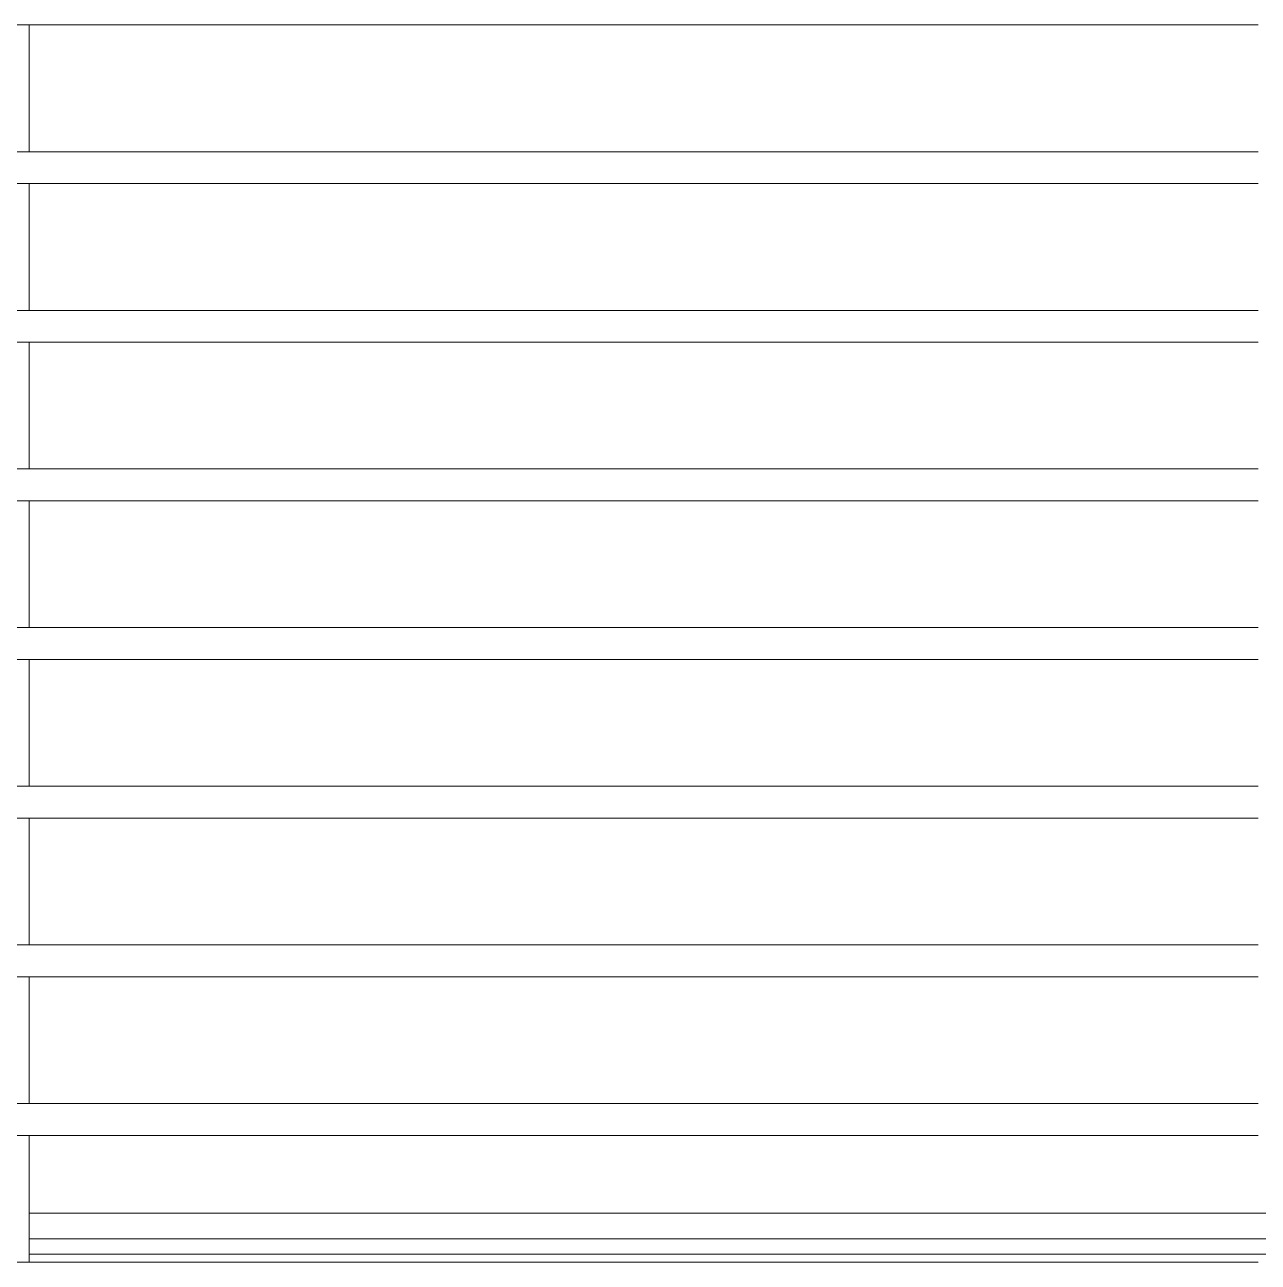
# Model space of a CAD drawing. Header units: metres. Extents: x -101133.8 to -101066.7, y -24899.3 to -24824.7.
# Drawn here: x -101109.8256 to -101109.7478, y -24853.5724 to -24853.4944 of the extents above; entities that cross this region are included whole.
import ezdxf

# ---------------------------------------------------------------- set-up
doc = ezdxf.new("R2010")
doc.units = ezdxf.units.M
doc.header["$LTSCALE"] = 0.2
doc.layers.add('CMT-CVC-MATERIEL', color=30, linetype='Continuous')

# ---------------------------------------------------------------- blocks, each defined once
blk = doc.blocks.new('Cassette 600x600')
at = {"linetype": 'Continuous', "lineweight": 13}
for p, q in [((-20143.73, 177.005), (-20417.73, 177.005)), ((-20221.23, 169.005), (-20221.23, 177.005)), ((-20143.73, 169.005), (-20417.73, 169.005)), ((-20143.73, 167.005), (-20417.73, 167.005)), ((-20221.23, 159.005), (-20221.23, 167.005)), ((-20143.73, 159.005), (-20417.73, 159.005)), ((-20143.73, 157.005), (-20417.73, 157.005)), ((-20221.23, 149.005), (-20221.23, 157.005)), ((-20143.73, 149.005), (-20417.73, 149.005)), ((-20143.73, 147.005), (-20417.73, 147.005)), ((-20221.23, 139.005), (-20221.23, 147.005)), ((-20143.73, 139.005), (-20417.73, 139.005)), ((-20143.73, 137.005), (-20417.73, 137.005)), ((-20221.23, 129.005), (-20221.23, 137.005)), ((-20143.73, 129.005), (-20417.73, 129.005)), ((-20143.73, 127.005), (-20417.73, 127.005)), ((-20221.23, 119.005), (-20221.23, 127.005)), ((-20143.73, 119.005), (-20417.73, 119.005)), ((-20143.73, 117.005), (-20417.73, 117.005)), ((-20221.23, 109.005), (-20221.23, 117.005)), ((-20143.73, 109.005), (-20417.73, 109.005)), ((-20143.73, 107.005), (-20417.73, 107.005)), ((-20221.23, 99.005), (-20221.23, 107.005)), ((-20116.73, 102.102), (-20221.23, 102.102)), ((-20118.177, 100.477), (-20221.23, 100.477)), ((-20128.822, 99.505), (-20221.23, 99.505)), ((-20143.73, 99.005), (-20417.73, 99.005))]:
    blk.add_line(p, q, dxfattribs=at)

msp = doc.modelspace()

# ---------------------------------------------------------------- block references
at = {"layer": 'CMT-CVC-MATERIEL', "xscale": 0.001, "yscale": 0.001, "zscale": 0.001}
msp.add_blockref('Cassette 600x600', (-101089.604074, -24853.671381), dxfattribs=at)

doc.saveas('drawing.dxf')
